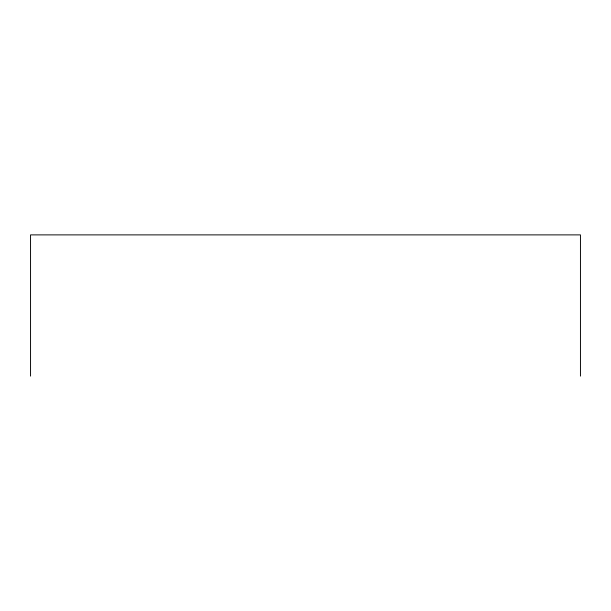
<?xml version="1.0" encoding="UTF-8"?>
<svg xmlns="http://www.w3.org/2000/svg" width="611" height="611" viewBox="0 0 611 611"><rect width="100%" height="100%" fill="white"/><g stroke="black" fill="none" stroke-linecap="round" stroke-linejoin="round"><path stroke-width="0.92" d="M580.45 376.116L580.45 234.884L30.55 234.884L30.55 376.116"/></g></svg>
